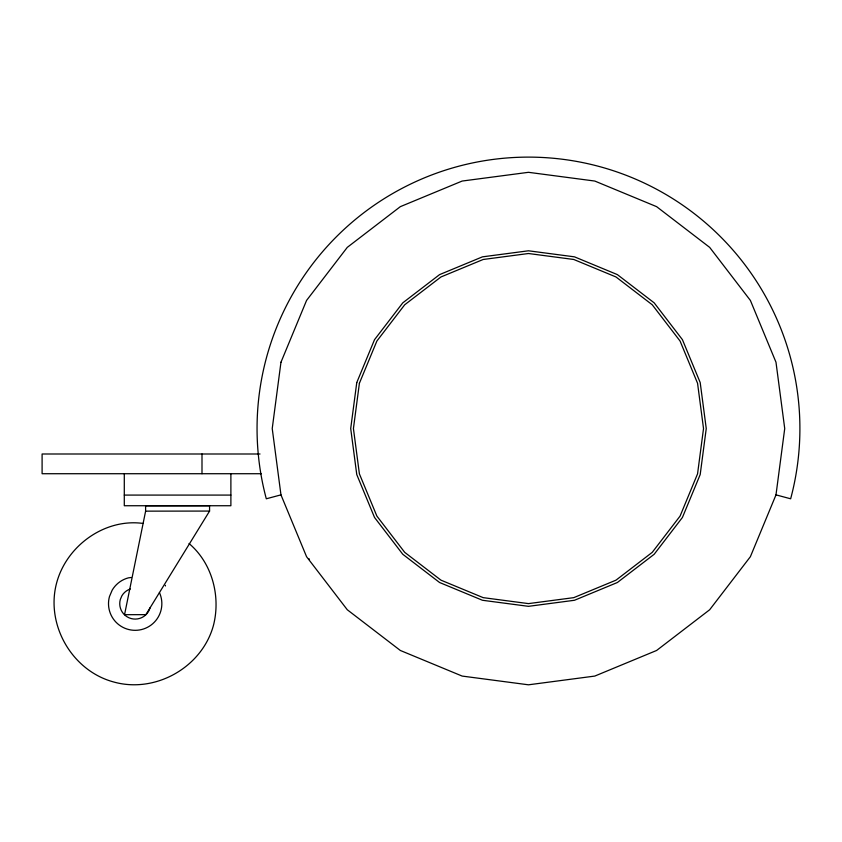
<?xml version="1.0" encoding="UTF-8"?>
<svg xmlns="http://www.w3.org/2000/svg" width="842" height="842" viewBox="0 0 842 842"><rect width="100%" height="100%" fill="white"/><g stroke="black" fill="none" stroke-linecap="round" stroke-linejoin="round"><path stroke-width="1.26" d="M145.613 511.147L124.553 614.681L145.866 614.66L209.574 511.073L209.563 505.737L145.603 505.81L145.613 511.147L209.574 511.073M281.007 494.854L266.304 498.79A271.419 271.419 0 0 1 528.481 157.117A271.419 271.419 0 0 1 790.649 498.79L775.945 494.854M131.352 577.486L128.447 577.844A26.67 26.67 0 0 0 112.175 590.168L109.46 596.578A26.67 26.67 0 0 0 137.33 630.237A26.67 26.67 0 0 0 159.422 592.536M260.02 453.996L42.1 453.996L42.1 473.72L261.336 473.72M124.29 495.085L230.887 495.085M143.14 523.45C104.987 518.135 67.065 545.448 56.856 582.106C45.068 623.943 71.644 670.695 113.628 681.967C155.475 693.766 202.227 667.19 213.5 625.206C220.857 596.199 212.152 563.077 189.061 543.543M308.593 558.656L309.456 559.151M165.4 585.327L165.4 585.958M230.887 473.762L230.887 505.737L124.29 505.737L124.29 473.762M201.996 453.996L201.996 473.72M150.065 607.745A15.44 15.44 0 0 1 131.078 618.533A15.44 15.44 0 0 1 120.29 599.557L121.858 595.841A15.44 15.44 0 0 1 130.321 589M280.965 362.239L272.229 428.557L280.965 494.885L306.562 556.688L347.283 609.755L400.35 650.477L462.153 676.073L528.481 684.809L594.799 676.073L656.602 650.477L709.669 609.755L750.39 556.688L775.987 494.885L784.723 428.557L775.987 362.239L750.39 300.436L709.669 247.369L656.602 206.648L594.799 181.051L528.481 172.315L462.153 181.051L400.35 206.648L347.283 247.369L306.562 300.436L280.965 362.239M356.766 382.552L350.704 428.557L356.766 474.572L374.522 517.451L402.771 554.268L439.587 582.517L482.466 600.272L528.481 606.335L574.486 600.272L617.365 582.517L654.181 554.268L682.43 517.451L700.197 474.572L706.249 428.557L700.197 382.552L682.43 339.673L654.181 302.857L617.365 274.608L574.486 256.842L528.481 250.79L482.466 256.842L439.587 274.608L402.771 302.857L374.522 339.673L356.766 382.552M359.397 383.257L353.43 428.557L359.397 473.867L376.879 516.083L404.697 552.341L440.955 580.159L483.171 597.641L528.481 603.609L573.781 597.641L615.997 580.159L652.255 552.341L680.073 516.083L697.555 473.867L703.523 428.557L697.555 383.257L680.073 341.042L652.255 304.783L615.997 276.965L573.781 259.483L528.481 253.516L483.171 259.483L440.955 276.965L404.697 304.783L376.879 341.042L359.397 383.257"/></g></svg>
